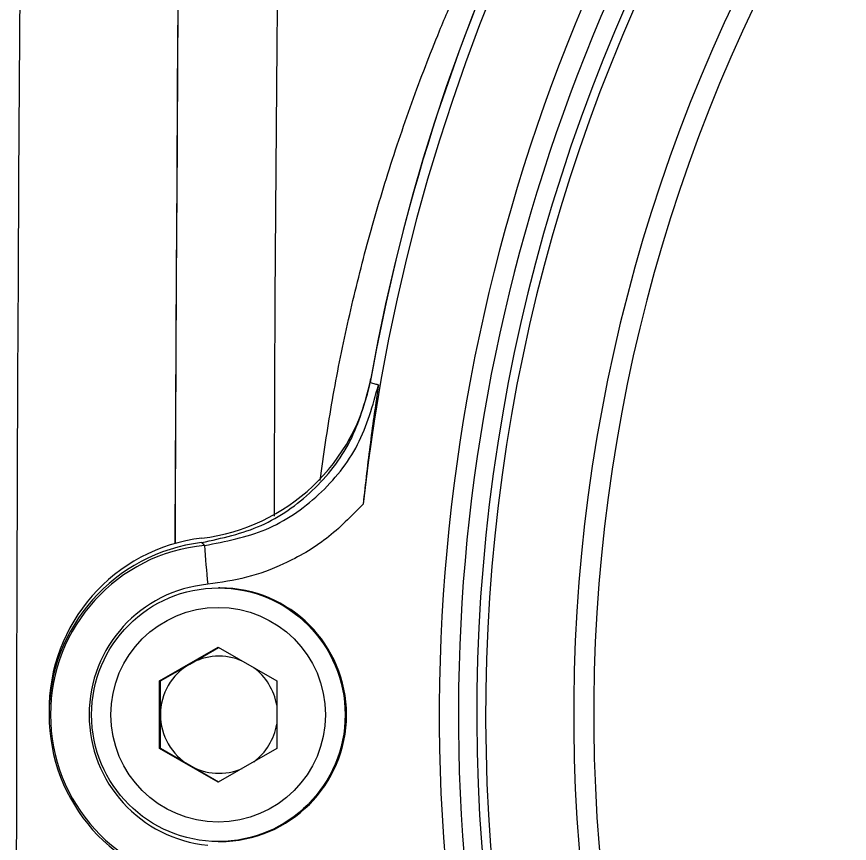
# Model space of a CAD drawing. Header units: millimetres. Extents: x 2448 to 4397, y 790 to 2168.
# Drawn here: x 2890.03 to 2928.44, y 1941.42 to 1979.56 of the extents above; entities that cross this region are included whole.
import ezdxf

# ---------------------------------------------------------------- set-up
doc = ezdxf.new("R2010")
doc.units = ezdxf.units.MM

msp = doc.modelspace()

# ---------------------------------------------------------------- linework, layer by layer
at = {"color": 7, "linetype": 'Continuous', "lineweight": 25}
for p, q in [((2899.406, 1953.207), (2899.344, 1953.207)), ((2896.626, 1948.916), (2899.325, 1950.475)), ((2898.011, 1949.695), (2899.343, 1950.464)), ((2899.325, 1950.475), (2902.025, 1948.916)), ((2896.661, 1948.916), (2898.011, 1949.695)), ((2896.626, 1945.798), (2896.626, 1948.916)), ((2896.661, 1948.916), (2896.626, 1948.916)), ((2896.661, 1947.357), (2896.661, 1948.916)), ((2902.025, 1948.916), (2902.025, 1945.798)), ((2896.661, 1945.798), (2896.661, 1947.357)), ((2899.325, 1944.239), (2896.626, 1945.798)), ((2896.661, 1945.798), (2896.626, 1945.798)), ((2898.011, 1945.019), (2896.661, 1945.798)), ((2902.025, 1945.798), (2899.325, 1944.239)), ((2899.343, 1944.249), (2898.011, 1945.019)), ((2899.325, 1941.507), (2899.388, 1941.507))]:
    msp.add_line(p, q, dxfattribs=at)
at = {"color": 7, "linetype": 'Continuous', "lineweight": 25, "flags": 128}
for points in [[(2897.987, 2011.479), (2897.965, 2011.083), (2897.918, 2010.025), (2897.872, 2008.659), (2897.827, 2006.99), (2897.782, 2005.027), (2897.737, 2002.78), (2897.694, 2000.26), (2897.652, 1997.479), (2897.612, 1994.451), (2897.573, 1991.191), (2897.537, 1987.716), (2897.502, 1984.042), (2897.47, 1980.187), (2897.44, 1976.171), (2897.412, 1972.014), (2897.388, 1967.735), (2897.366, 1963.357), (2897.347, 1958.901), (2897.333, 1955.254)], [(2897.351, 1955.26), (2897.356, 1956.489), (2897.373, 1960.896), (2897.393, 1965.235), (2897.416, 1969.485), (2897.442, 1973.624), (2897.47, 1977.632), (2897.501, 1981.487), (2897.534, 1985.172), (2897.57, 1988.666), (2897.607, 1991.953), (2897.646, 1995.016), (2897.687, 1997.839), (2897.728, 2000.408), (2897.772, 2002.711), (2897.816, 2004.734), (2897.86, 2006.47), (2897.905, 2007.907), (2897.951, 2009.04), (2897.99, 2009.767)], [(2902.581, 2006.053), (2902.544, 2005.935), (2902.501, 2005.505), (2902.457, 2004.762), (2902.413, 2003.709), (2902.37, 2002.353), (2902.327, 2000.701), (2902.284, 1998.762), (2902.243, 1996.546), (2902.203, 1994.065), (2902.164, 1991.332), (2902.127, 1988.364), (2902.091, 1985.174), (2902.058, 1981.782), (2902.026, 1978.204), (2901.997, 1974.461), (2901.971, 1970.572), (2901.947, 1966.559), (2901.926, 1962.443), (2901.907, 1958.247), (2901.901, 1956.51)], [(2890.028, 1939.232), (2890.034, 1943.978), (2890.044, 1948.74), (2890.056, 1953.497), (2890.072, 1958.227), (2890.09, 1962.912), (2890.112, 1967.529), (2890.136, 1972.058), (2890.163, 1976.481), (2890.193, 1980.777)]]:
    msp.add_lwpolyline(points, dxfattribs=at)
at = {"color": 7, "linetype": 'Continuous', "lineweight": 25}
for centre, radius in [((2899.334, 1947.357), 5.85), ((2899.325, 1947.357), 4.95)]:
    msp.add_circle(centre, radius, dxfattribs=at)
for centre, radius, start, end in [((2993.914, 1947.359), 88.439, 96.305, 173.69783), ((2994.021, 1947.359), 89.012, 99.79419, 169.96366), ((2993.911, 1947.36), 84.364, 293.02811, 288.34387), ((2992.753, 1947.361), 82.329, 297.52493, 286.50961), ((2992.559, 1947.361), 81.303, 353.64683, 186.35318), ((2992.55, 1947.362), 80.884, 353.64681, 186.3532), ((2992.511, 1947.361), 76.784, 353.328, 186.67202), ((2992.507, 1947.361), 75.854, 353.328, 186.67202), ((2994.025, 1947.357), 89.009, 139.09969, 170.08602), ((2897.509, 1964.44), 9, 276.806, 349.9637), ((2899.524, 1947.559), 8.001, 96.8065, 180.6631), ((2899.523, 1947.357), 8.001, 96.9188, 263.0812), ((2899.434, 1947.357), 7.844, 95.4046, 264.5954), ((2945.817, 1958.257), 47.223, 183.7539, 185.9357), ((2899.416, 1947.357), 6.044, 95.4048, 264.5952), ((2899.397, 1947.357), 5.85, 270.0021, 89.9068), ((2899.361, 1947.357), 2.7, 66.5884, 120.0014), ((2899.361, 1947.357), 2.7, 120.0019, 180.0005), ((2899.361, 1947.357), 2.7, 9.3361, 53.4088), ((2899.361, 1947.357), 2.7, 179.9995, 239.9981), ((2899.361, 1947.357), 2.7, 306.6093, 350.664), ((2899.361, 1947.357), 2.7, 239.9986, 293.3935)]:
    msp.add_arc(centre, radius, start, end, dxfattribs=at)
for points, knots in [([(2904.024, 1958.165), (2904.192, 1959.335), (2904.533, 1961.701), (2905.229, 1965.192), (2906.071, 1968.679), (2907.082, 1972.168), (2908.239, 1975.603), (2909.227, 1978.164), (2909.954, 1979.905), (2910.391, 1980.914), (2910.849, 1981.937), (2911.33, 1982.972), (2911.832, 1984.018), (2912.357, 1985.072), (2912.909, 1986.145), (2913.581, 1987.397), (2914.461, 1988.967), (2915.627, 1990.952), (2916.91, 1992.995), (2918.162, 1994.862), (2919.232, 1996.382), (2920.161, 1997.641), (2921.076, 1998.836), (2921.984, 1999.988), (2922.897, 2001.101), (2923.709, 2002.057), (2924.712, 2003.204), (2925.314, 2003.856), (2925.722, 2004.298)], [0, 0, 0, 0, 0.051231, 0.103625, 0.156974, 0.212212, 0.270166, 0.32748, 0.34524, 0.363574, 0.382483, 0.401968, 0.42203, 0.44267, 0.463887, 0.486447, 0.519649, 0.563493, 0.617977, 0.663582, 0.704375, 0.740359, 0.771535, 0.813211, 0.852731, 0.89011, 0.925364, 1, 1, 1, 1]), ([(2898.56, 1955.3), (2899.501, 1955.503), (2901.38, 1955.91), (2903.764, 1957.601), (2905.583, 1959.892), (2906.091, 1961.751), (2906.345, 1962.682)], [0, 0, 0, 0, 0.250065, 0.499446, 0.749386, 1, 1, 1, 1]), ([(2898.695, 1955.166), (2899.66, 1955.35), (2901.591, 1955.719), (2904.059, 1957.408), (2905.938, 1959.732), (2906.459, 1961.628), (2906.72, 1962.575)], [0, 0, 0, 0, 0.2500471, 0.50006, 0.7503071, 1, 1, 1, 1]), ([(2906.72, 1962.575), (2906.592, 1961.7), (2906.338, 1959.96), (2906.118, 1958.028), (2906.009, 1957.067)], [0, 0, 0, 0, 0.502443, 1, 1, 1, 1]), ([(2906.345, 1962.682), (2906.415, 1962.663), (2906.54, 1962.628), (2906.665, 1962.591), (2906.72, 1962.575)], [0, 0, 0, 0, 0.56, 1, 1, 1, 1]), ([(2906.009, 1957.067), (2905.467, 1956.514), (2904.387, 1955.411), (2902.511, 1954.332), (2900.65, 1953.634), (2899.449, 1953.461), (2898.847, 1953.374)], [0, 0, 0, 0, 0.280617, 0.559574, 0.779119, 1, 1, 1, 1]), ([(2898.695, 1955.166), (2898.67, 1955.191), (2898.626, 1955.236), (2898.58, 1955.28), (2898.56, 1955.3)], [0, 0, 0, 0, 0.56, 1, 1, 1, 1])]:
    msp.add_open_spline(points, degree=3, knots=knots, dxfattribs=at)

doc.saveas('drawing.dxf')
